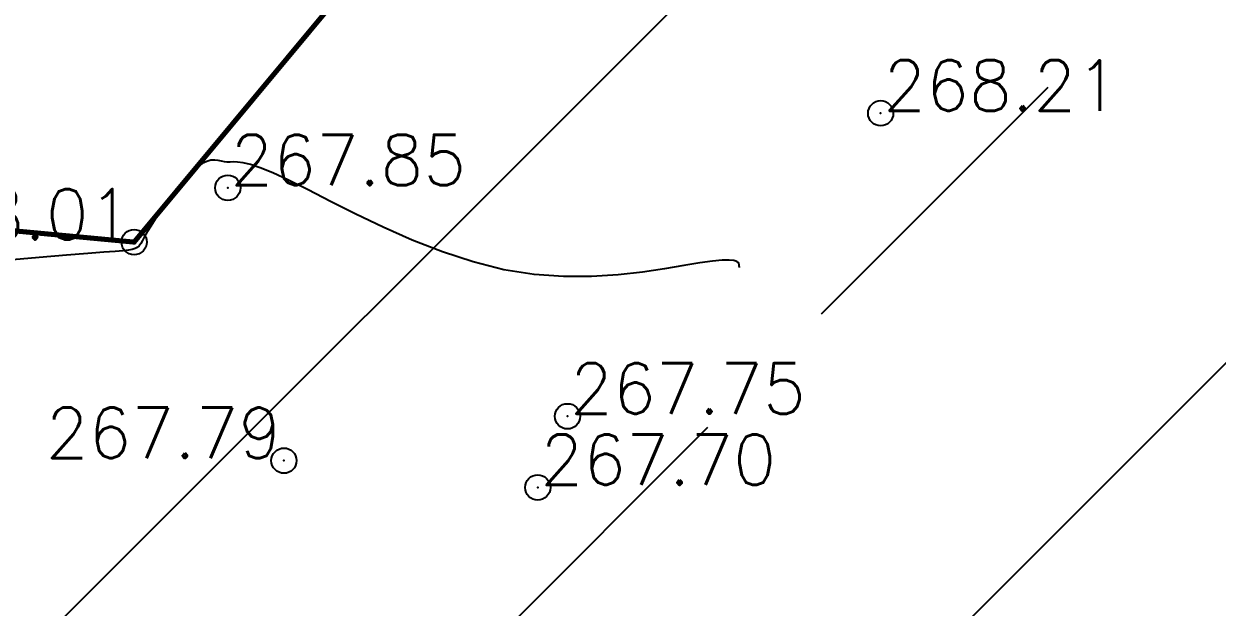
# Model space of a CAD drawing. Header units: millimetres. Extents: x 524954 to 526204, y 9523489 to 9524010.
# Drawn here: x 525257.37 to 525280.98, y 9523690.52 to 9523702.07 of the extents above; entities that cross this region are included whole.
import ezdxf
from ezdxf.enums import TextEntityAlignment as Align

# ---------------------------------------------------------------- set-up
doc = ezdxf.new("R2010")
doc.units = ezdxf.units.MM
doc.header["$PDMODE"] = 32
doc.header["$PDSIZE"] = 0.5
doc.linetypes.add('ACAD_ISO12W100', pattern=[21, 12, -3, 0, -3, 0, -3])
for name, color, linetype in [('Bord Fleuve', 4, 'ACAD_ISO12W100'), ('CN_02_00', 4, 'Continuous'), ('TopoAlt', 3, 'Continuous'), ('TOPOJIS', 7, 'Continuous')]:
    doc.layers.add(name, color=color, linetype=linetype)
doc.styles.add('Simplex 1.0', font='Simplex.shx', dxfattribs={"width": 0.99, "height": 1})
doc.styles.get("Standard").update_dxf_attribs({"font": 'arial.ttf'})
doc.dimstyles.new('ISO-25', dxfattribs={"dimtxt": 2.5, "dimasz": 2.5, "dimexe": 1.25, "dimexo": 0.625, "dimtad": 1, "dimtxsty": 'Standard', "dimcen": 2.5, "dimadec": 0, "dimazin": 0, "dimtfac": 1, "dimtmove": 0, "dimatfit": 3, "dimfxl": 1, "dimarcsym": 0})

# ---------------------------------------------------------------- blocks, each defined once
blk = doc.blocks.new('TCPOINT M')
at = {"color": 0}
blk.add_point((0, 0), dxfattribs=at)
at = {"layer": 'TopoAlt', "style": 'Simplex 1.0', "width": 0.99}
blk.add_attdef('ALT', (0.15, 0.15), '', height=1, dxfattribs=at)
blk = doc.blocks.new('*D29')
at = {"color": 0, "lineweight": -2, "transparency": 16777216}
for p, q in [((525274.397, 9523734.835), (525248.537, 9523688.664)), ((525251.329, 9523688.533), (525351.663, 9523632.337)), ((525379.094, 9523676.196), (525353.234, 9523630.025))]:
    blk.add_line(p, q, dxfattribs=at)
at = {"color": 0, "transparency": 16777216}
for points in [[(525251.533, 9523688.897), (525251.125, 9523688.17), (525249.148, 9523689.755)], [(525351.867, 9523632.701), (525351.46, 9523631.974), (525353.845, 9523631.115)]]:
    blk.add_solid(points, dxfattribs=at)
at = {"layer": 'Defpoints', "color": 0, "transparency": 16777216}
for p in [(525274.702, 9523735.381), (525379.399, 9523676.741), (525353.845, 9523631.115)]:
    blk.add_point(p, dxfattribs=at)
at = {"color": 0, "transparency": 16777216, "insert": (525302.425, 9523662.094), "char_height": 2.5, "attachment_point": 5, "rotation": 330.7474}
blk.add_mtext('120', dxfattribs=at)

msp = doc.modelspace()

# ---------------------------------------------------------------- hatches: boundary and pattern name
at = {"layer": 'Bord Fleuve', "ltscale": 0.5}
h = msp.add_hatch(dxfattribs=at)
h.set_pattern_fill('ANSI33', color=135, scale=2, style=0)
h.paths.add_polyline_path([(525394.875, 9523547.688), (525386.855, 9523539.684), (525374.857, 9523528.592), (525359.402, 9523533.054), (525302.267, 9523541.753), (525253.226, 9523571.678), (525189.199, 9523592.989), (525146.601, 9523610.427), (525134.908, 9523628.389), (525130.258, 9523644.878), (525129.915, 9523646.053), (525134.923, 9523646.805), (525141.4, 9523651.378), (525145.39, 9523652.194), (525150.779, 9523654.113), (525153.673, 9523654.734), (525157.062, 9523656.215), (525170.428, 9523659.554), (525190.68, 9523663.166), (525195.533, 9523671.037), (525214.046, 9523677.393), (525226.978, 9523684.419), (525241.856, 9523699.409), (525259.549, 9523697.749), (525263.742, 9523702.788), (525265.599, 9523705.429), (525271.397, 9523709.575), (525278.663, 9523713.162), (525282.299, 9523718.359), (525286.813, 9523721.853), (525297.974, 9523715.602), (525305.783, 9523711.053), (525316.348, 9523705.233), (525323.457, 9523701.143), (525333.272, 9523695.625), (525364.282, 9523678.524), (525367.141, 9523669.609), (525369.992, 9523664.673), (525374.256, 9523657.439), (525374.878, 9523649.759), (525376.197, 9523640.514), (525378.821, 9523632.503), (525377.801, 9523621.191), (525377.159, 9523606.875), (525382.451, 9523599.216), (525388.758, 9523585.471), (525391.317, 9523567.355), (525392.74, 9523563.589), (525392.123, 9523555.946)])

# ---------------------------------------------------------------- linework, layer by layer
at = {"layer": 'Bord Fleuve', "ltscale": 0.35, "const_width": 0.1, "flags": 128}
msp.add_lwpolyline([(525129.915, 9523646.053), (525134.923, 9523646.805), (525141.4, 9523651.378), (525145.39, 9523652.194), (525150.779, 9523654.113), (525153.673, 9523654.734), (525157.062, 9523656.215), (525170.428, 9523659.554), (525190.68, 9523663.166), (525195.533, 9523671.037), (525214.046, 9523677.393), (525226.978, 9523684.419), (525241.856, 9523699.409), (525259.549, 9523697.749), (525263.742, 9523702.788), (525265.599, 9523705.429), (525271.397, 9523709.575), (525278.663, 9523713.162), (525282.299, 9523718.359), (525286.804, 9523721.846)], dxfattribs=at)
at = {"layer": 'CN_02_00', "elevation": 268, "flags": 128}
msp.add_lwpolyline([(525271.528, 9523697.249), (525271.528, 9523697.249), (525271.528, 9523697.25), (525271.527, 9523697.252), (525271.527, 9523697.255), (525271.526, 9523697.262), (525271.525, 9523697.271), (525271.524, 9523697.284), (525271.522, 9523697.301), (525271.518, 9523697.322), (525271.505, 9523697.345), (525271.474, 9523697.367), (525271.416, 9523697.383), (525271.323, 9523697.392), (525271.186, 9523697.389), (525270.996, 9523697.372), (525270.745, 9523697.338), (525270.426, 9523697.284), (525270.045, 9523697.22), (525269.609, 9523697.156), (525269.125, 9523697.103), (525268.602, 9523697.071), (525268.046, 9523697.069), (525267.464, 9523697.11), (525266.866, 9523697.203), (525266.258, 9523697.355), (525265.65, 9523697.555), (525265.054, 9523697.79), (525264.479, 9523698.044), (525263.937, 9523698.304), (525263.437, 9523698.555), (525262.99, 9523698.784), (525262.606, 9523698.975), (525262.294, 9523699.119), (525262.046, 9523699.219), (525261.854, 9523699.282), (525261.707, 9523699.318), (525261.597, 9523699.333), (525261.514, 9523699.336), (525261.449, 9523699.333), (525261.392, 9523699.333), (525261.335, 9523699.341), (525261.276, 9523699.354), (525261.212, 9523699.367), (525261.144, 9523699.374), (525261.069, 9523699.369), (525260.986, 9523699.347), (525260.894, 9523699.303), (525260.791, 9523699.231), (525260.677, 9523699.128), (525260.555, 9523698.998), (525260.429, 9523698.849), (525260.302, 9523698.689), (525260.18, 9523698.523), (525260.066, 9523698.359), (525259.963, 9523698.205), (525259.877, 9523698.067), (525259.809, 9523697.952), (525259.756, 9523697.857), (525259.715, 9523697.781), (525259.679, 9523697.722), (525259.646, 9523697.677), (525259.61, 9523697.643), (525259.567, 9523697.619), (525259.512, 9523697.601), (525259.439, 9523697.588), (525259.333, 9523697.577), (525259.174, 9523697.565), (525258.947, 9523697.548), (525258.632, 9523697.524), (525258.213, 9523697.491), (525257.671, 9523697.444), (525256.989, 9523697.382)], dxfattribs=at)

# ---------------------------------------------------------------- block references
at = {"layer": 'TOPOJIS'}
ref = msp.add_blockref('TCPOINT M', (525274.322, 9523700.299, 268.21), dxfattribs=at)
ref.add_attrib('ALT', '268.21', (525274.372, 9523700.349, 268.21), dxfattribs={"layer": 'TopoAlt', "height": 1, "style": 'Simplex 1.0', "width": 0.99})
ref = msp.add_blockref('TCPOINT M', (525261.403, 9523698.824, 267.85), dxfattribs=at)
ref.add_attrib('ALT', '267.85', (525261.453, 9523698.874, 267.85), dxfattribs={"layer": 'TopoAlt', "height": 1, "style": 'Simplex 1.0', "width": 0.99})
ref = msp.add_blockref('TCPOINT M', (525259.549, 9523697.749, 268.01), dxfattribs=at)
ref.add_attrib('ALT', '268.01', dxfattribs={"layer": 'TopoAlt', "height": 1, "style": 'Simplex 1.0', "width": 0.99}).set_placement((525259.499, 9523697.799, 268.01), align=Align.RIGHT)
ref = msp.add_blockref('TCPOINT M', (525268.125, 9523694.3, 267.75), dxfattribs=at)
ref.add_attrib('ALT', '267.75', (525268.175, 9523694.35, 267.75), dxfattribs={"layer": 'TopoAlt', "height": 1, "style": 'Simplex 1.0', "width": 0.99})
ref = msp.add_blockref('TCPOINT M', (525262.514, 9523693.422, 267.79), dxfattribs=at)
ref.add_attrib('ALT', '267.79', dxfattribs={"layer": 'TopoAlt', "height": 1, "style": 'Simplex 1.0', "width": 0.99}).set_placement((525262.464, 9523693.472, 267.79), align=Align.RIGHT)
ref = msp.add_blockref('TCPOINT M', (525267.536, 9523692.891, 267.7), dxfattribs=at)
ref.add_attrib('ALT', '267.70', (525267.586, 9523692.941, 267.7), dxfattribs={"layer": 'TopoAlt', "height": 1, "style": 'Simplex 1.0', "width": 0.99})

# ---------------------------------------------------------------- dimensions: what is measured, and where the dimension line sits
dim = msp.add_aligned_dim(p1=(525274.702, 9523735.381), p2=(525379.399, 9523676.741), distance=-52.295, dimstyle='ISO-25')
dim.commit()
dim.dimension.update_dxf_attribs({"geometry": '*D29', "text_midpoint": (525302.425, 9523662.094)})

doc.saveas('drawing.dxf')
